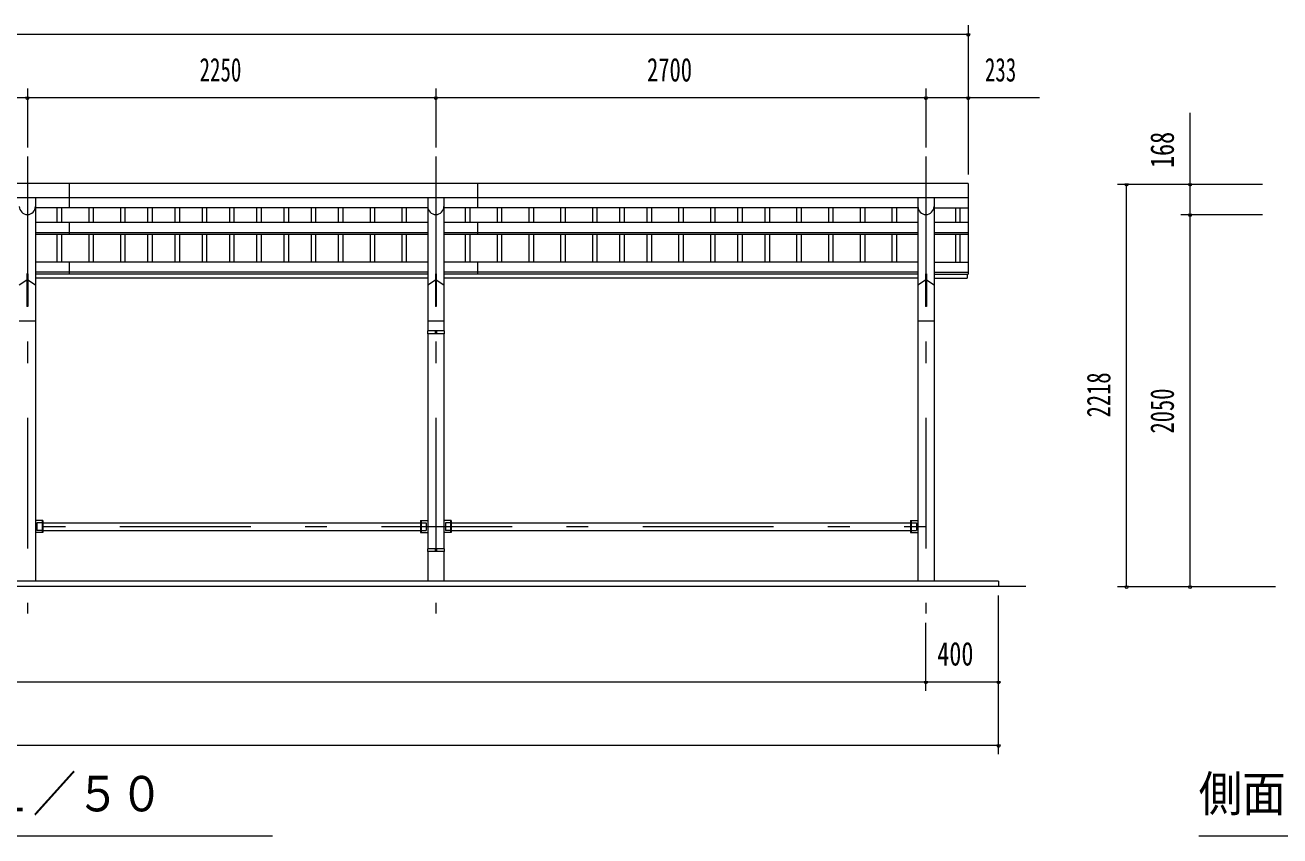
# Model space of a CAD drawing. Units: millimetres, scale not verified, with parts at other scales. Extents: x -25339 to 25345, y -10500 to 10500.
# Drawn here: x 2710 to 9623, y 420 to 4889 of the extents above; entities that cross this region are included whole.
import ezdxf
from ezdxf.enums import TextEntityAlignment as Align

# ---------------------------------------------------------------- set-up
doc = ezdxf.new("R2010")
doc.units = ezdxf.units.MM
doc.header["$LTSCALE"] = 60
doc.linetypes.add('USER3', pattern=[24, 12, -5, 2, -5])
for name, color, linetype, lineweight in [('0-2_1-05BOLD', 7, 'Continuous', 18), ('0-3_1-25CENTER', 3, 'USER3', 18), ('0-4_1-45THIN', 4, 'Continuous', 18), ('0-5_1-55DIM', 3, 'Continuous', 18)]:
    doc.layers.add(name, color=color, linetype=linetype, lineweight=lineweight)
doc.styles.add('ＭＳ ゴシック', font='')
doc.styles.get('ＭＳ ゴシック').set_extended_font_data('MS Gothic')

msp = doc.modelspace()

# ---------------------------------------------------------------- linework, layer by layer
at = {"layer": '0-2_1-05BOLD'}
for p, q in [((2953.12, 4014.67), (2953.12, 3882.27)), ((5203.12, 4014.67), (5203.12, 3882.27)), ((7906.12, 4014.67), (7906.12, 3515.47)), ((-2759.88, 3937.52), (7906.12, 3937.52)), ((2767.67, 3937.52), (2767.67, 1824.67)), ((4928.57, 3882.27), (2767.67, 3882.27)), ((4928.57, 3937.52), (4928.57, 3202.67)), ((5017.67, 3937.52), (5017.67, 3202.67)), ((7628.57, 3882.27), (5017.67, 3882.27)), ((7628.57, 3937.52), (7628.57, 1824.67)), ((7717.67, 3937.52), (7717.67, 1824.67)), ((7717.67, 3882.27), (7906.12, 3882.27)), ((2767.67, 3802.96), (4928.57, 3802.96)), ((2953.12, 3802.96), (2953.12, 3737.03)), ((5017.67, 3802.96), (7628.57, 3802.96)), ((5203.12, 3802.96), (5203.12, 3737.03)), ((7717.67, 3802.96), (7906.12, 3802.96)), ((2767.67, 3745.26), (4928.57, 3745.26)), ((2767.67, 3737.03), (4928.57, 3737.03)), ((5017.67, 3745.26), (7628.57, 3745.26)), ((5017.67, 3737.03), (7628.57, 3737.03)), ((7717.67, 3745.26), (7906.12, 3745.26)), ((7717.67, 3737.03), (7906.12, 3737.03)), ((4928.57, 3582.44), (2767.67, 3582.44)), ((4928.57, 3527.34), (2767.67, 3527.34)), ((2953.12, 3582.44), (2953.12, 3515.47)), ((7628.57, 3582.44), (5017.67, 3582.44)), ((7628.57, 3527.34), (5017.67, 3527.34)), ((5203.12, 3582.44), (5203.12, 3515.47)), ((7717.67, 3582.44), (7906.12, 3582.44)), ((7717.67, 3527.34), (7906.12, 3527.34)), ((2678.57, 3457.25), (2720.87, 3485.19)), ((2725.37, 3517.89), (2725.37, 3337.25)), ((2725.37, 3485.19), (2767.67, 3457.25)), ((4928.57, 3515.47), (2767.67, 3515.47)), ((4928.57, 3494.67), (2767.67, 3494.67)), ((4928.57, 3457.25), (4970.87, 3485.19)), ((4970.87, 3517.89), (4970.87, 3337.25)), ((4975.37, 3517.89), (4970.87, 3517.89)), ((4975.37, 3517.89), (4975.37, 3337.25)), ((4975.37, 3485.19), (5017.67, 3457.25)), ((7628.57, 3515.47), (5017.67, 3515.47)), ((7628.57, 3494.67), (5017.67, 3494.67)), ((7628.57, 3457.25), (7670.87, 3485.19)), ((7675.37, 3517.89), (7670.87, 3517.89)), ((7670.87, 3517.89), (7670.87, 3337.25)), ((7675.37, 3485.19), (7717.67, 3457.25)), ((7717.67, 3515.47), (7906.12, 3515.47)), ((7717.67, 3494.67), (7901.12, 3494.67)), ((7901.12, 3515.47), (7901.12, 3494.67)), ((2725.37, 3337.25), (2720.87, 3337.25)), ((4975.37, 3337.25), (4970.87, 3337.25)), ((2767.67, 3256.67), (2678.57, 3256.67)), ((5017.67, 3256.67), (4928.57, 3256.67)), ((7717.67, 3256.67), (7628.57, 3256.67)), ((4926.97, 3202.67), (4926.97, 3186.67)), ((5019.27, 3202.67), (4926.97, 3202.67)), ((5019.27, 3186.67), (4926.97, 3186.67)), ((4928.57, 3186.67), (4928.57, 2002.67)), ((4970.07, 3202.67), (4970.07, 3186.67)), ((4970.07, 3194.67), (4976.17, 3194.67)), ((4976.17, 3202.67), (4976.17, 3186.67)), ((5017.67, 3186.67), (5017.67, 2002.67)), ((5019.27, 3202.67), (5019.27, 3186.67)), ((2807.67, 2157.67), (2767.67, 2157.67)), ((2804.47, 2157.67), (2804.47, 2091.67)), ((2807.67, 2146.02), (4888.57, 2146.02)), ((4888.57, 2157.67), (4928.57, 2157.67)), ((4891.77, 2157.67), (4891.77, 2091.67)), ((4891.77, 2146.02), (4920.62, 2146.02)), ((4920.62, 2146.02), (4920.62, 2103.32)), ((5057.67, 2157.67), (5017.67, 2157.67)), ((5025.62, 2146.02), (5025.62, 2103.32)), ((5054.47, 2146.02), (5025.62, 2146.02)), ((5054.47, 2157.67), (5054.47, 2091.67)), ((5057.67, 2146.02), (7588.57, 2146.02)), ((7588.57, 2157.67), (7628.57, 2157.67)), ((7591.77, 2157.67), (7591.77, 2091.67)), ((2804.47, 2103.32), (2775.62, 2103.32)), ((2807.67, 2103.32), (4888.57, 2103.32)), ((4891.77, 2103.32), (4920.62, 2103.32)), ((5054.47, 2103.32), (5025.62, 2103.32)), ((5057.67, 2103.32), (7588.57, 2103.32)), ((7591.77, 2103.32), (7620.62, 2103.32)), ((4926.97, 2002.67), (4926.97, 1986.67)), ((5019.27, 2002.67), (4926.97, 2002.67)), ((5019.27, 1986.67), (4926.97, 1986.67)), ((4928.57, 1986.67), (4928.57, 1824.67)), ((4970.07, 2002.67), (4970.07, 1986.67)), ((4970.07, 1994.67), (4976.17, 1994.67)), ((4976.17, 2002.67), (4976.17, 1986.67)), ((5017.67, 1986.67), (5017.67, 1824.67)), ((5019.27, 2002.67), (5019.27, 1986.67)), ((8073.12, 1824.67), (-2926.88, 1824.67)), ((8073.12, 1824.67), (8073.12, 1794.67)), ((8223.12, 1794.67), (-3076.88, 1794.67))]:
    msp.add_line(p, q, dxfattribs=at)
for points in [[(7906.12, 4014.67), (-2759.88, 4014.67), (-2759.88, 3515.47)], [(2725.37, 3517.89), (2720.87, 3517.89), (2720.87, 3337.25)], [(7675.37, 3517.89), (7675.37, 3337.25), (7670.87, 3337.25)], [(2807.67, 2157.67), (2807.67, 2091.67), (2767.67, 2091.67)], [(2804.47, 2146.02), (2775.62, 2146.02), (2775.62, 2103.32)], [(4888.57, 2157.67), (4888.57, 2091.67), (4928.57, 2091.67)], [(5057.67, 2157.67), (5057.67, 2091.67), (5017.67, 2091.67)], [(7588.57, 2157.67), (7588.57, 2091.67), (7628.57, 2091.67)], [(7591.77, 2146.02), (7620.62, 2146.02), (7620.62, 2103.32)]]:
    msp.add_lwpolyline(points, dxfattribs=at)
for centre in [(2723.12, 3889.22), (4973.12, 3889.22), (7673.12, 3889.22)]:
    msp.add_arc(centre, 44.55, 180, 0, dxfattribs=at)
at = {"layer": '0-3_1-25CENTER'}
for p, q in [((2723.12, 4164.67), (2723.12, 1644.67)), ((4973.12, 4164.67), (4973.12, 1644.67)), ((7673.12, 4164.67), (7673.12, 1644.67)), ((-2526.88, 2124.67), (7673.12, 2124.67))]:
    msp.add_line(p, q, dxfattribs=at)
at = {"layer": '0-4_1-45THIN'}
for p, q in [((2885.63, 3882.27), (2885.63, 3802.96)), ((2910.63, 3882.27), (2910.63, 3802.96)), ((3060.63, 3882.27), (3060.63, 3802.96)), ((3085.63, 3882.27), (3085.63, 3802.96)), ((3235.62, 3882.27), (3235.62, 3802.96)), ((3260.63, 3882.27), (3260.63, 3802.96)), ((3385.62, 3882.27), (3385.62, 3802.96)), ((3410.62, 3882.27), (3410.62, 3802.96)), ((3535.62, 3882.27), (3535.62, 3802.96)), ((3560.62, 3882.27), (3560.62, 3802.96)), ((3685.62, 3882.27), (3685.62, 3802.96)), ((3710.62, 3882.27), (3710.62, 3802.96)), ((3835.62, 3882.27), (3835.62, 3802.96)), ((3860.62, 3882.27), (3860.62, 3802.96)), ((3985.62, 3882.27), (3985.62, 3802.96)), ((4010.62, 3882.27), (4010.62, 3802.96)), ((4135.62, 3882.27), (4135.62, 3802.96)), ((4160.62, 3882.27), (4160.62, 3802.96)), ((4285.62, 3882.27), (4285.62, 3802.96)), ((4310.62, 3882.27), (4310.62, 3802.96)), ((4435.62, 3882.27), (4435.62, 3802.96)), ((4460.62, 3882.27), (4460.62, 3802.96)), ((4610.62, 3882.27), (4610.62, 3802.96)), ((4635.62, 3882.27), (4635.62, 3802.96)), ((4785.62, 3882.27), (4785.62, 3802.96)), ((4810.62, 3882.27), (4810.62, 3802.96)), ((5135.62, 3882.27), (5135.62, 3802.96)), ((5160.62, 3882.27), (5160.62, 3802.96)), ((5310.62, 3882.27), (5310.62, 3802.96)), ((5335.62, 3882.27), (5335.62, 3802.96)), ((5485.62, 3882.27), (5485.62, 3802.96)), ((5510.62, 3882.27), (5510.62, 3802.96)), ((5660.62, 3882.27), (5660.62, 3802.96)), ((5685.62, 3882.27), (5685.62, 3802.96)), ((5835.62, 3882.27), (5835.62, 3802.96)), ((5860.62, 3882.27), (5860.62, 3802.96)), ((5985.62, 3882.27), (5985.62, 3802.96)), ((6010.62, 3882.27), (6010.62, 3802.96)), ((6135.62, 3882.27), (6135.62, 3802.96)), ((6160.62, 3882.27), (6160.62, 3802.96)), ((6310.62, 3882.27), (6310.62, 3802.96)), ((6335.62, 3882.27), (6335.62, 3802.96)), ((6485.62, 3882.27), (6485.62, 3802.96)), ((6510.62, 3882.27), (6510.62, 3802.96)), ((6635.62, 3882.27), (6635.62, 3802.96)), ((6660.62, 3882.27), (6660.62, 3802.96)), ((6785.62, 3882.27), (6785.62, 3802.96)), ((6810.62, 3882.27), (6810.62, 3802.96)), ((6960.62, 3882.27), (6960.62, 3802.96)), ((6985.62, 3882.27), (6985.62, 3802.96)), ((7135.62, 3882.27), (7135.62, 3802.96)), ((7160.62, 3882.27), (7160.62, 3802.96)), ((7310.62, 3882.27), (7310.62, 3802.96)), ((7335.62, 3882.27), (7335.62, 3802.96)), ((7485.62, 3882.27), (7485.62, 3802.96)), ((7510.63, 3882.27), (7510.63, 3802.96)), ((7835.62, 3882.27), (7835.62, 3802.96)), ((7860.62, 3882.27), (7860.62, 3802.96)), ((2885.63, 3737.03), (2885.63, 3582.44)), ((2910.63, 3737.03), (2910.63, 3582.44)), ((3060.63, 3737.03), (3060.63, 3582.44)), ((3085.63, 3737.03), (3085.63, 3582.44)), ((3235.62, 3737.03), (3235.62, 3582.44)), ((3260.63, 3737.03), (3260.63, 3582.44)), ((3385.62, 3737.03), (3385.62, 3582.44)), ((3410.62, 3737.03), (3410.62, 3582.44)), ((3535.62, 3737.03), (3535.62, 3582.44)), ((3560.62, 3737.03), (3560.62, 3582.44)), ((3685.62, 3737.03), (3685.62, 3582.44)), ((3710.62, 3737.03), (3710.62, 3582.44)), ((3835.62, 3737.03), (3835.62, 3582.44)), ((3860.62, 3737.03), (3860.62, 3582.44)), ((3985.62, 3737.03), (3985.62, 3582.44)), ((4010.62, 3737.03), (4010.62, 3582.44)), ((4135.62, 3737.03), (4135.62, 3582.44)), ((4160.62, 3737.03), (4160.62, 3582.44)), ((4285.62, 3737.03), (4285.62, 3582.44)), ((4310.62, 3737.03), (4310.62, 3582.44)), ((4435.62, 3737.03), (4435.62, 3582.44)), ((4460.62, 3737.03), (4460.62, 3582.44)), ((4610.62, 3737.03), (4610.62, 3582.44)), ((4635.62, 3737.03), (4635.62, 3582.44)), ((4785.62, 3737.03), (4785.62, 3582.44)), ((4810.62, 3737.03), (4810.62, 3582.44)), ((5135.62, 3737.03), (5135.62, 3582.44)), ((5160.62, 3737.03), (5160.62, 3582.44)), ((5310.62, 3737.03), (5310.62, 3582.44)), ((5335.62, 3737.03), (5335.62, 3582.44)), ((5485.62, 3737.03), (5485.62, 3582.44)), ((5510.62, 3737.03), (5510.62, 3582.44)), ((5660.62, 3737.03), (5660.62, 3582.44)), ((5685.62, 3737.03), (5685.62, 3582.44)), ((5835.62, 3737.03), (5835.62, 3582.44)), ((5860.62, 3737.03), (5860.62, 3582.44)), ((5985.62, 3737.03), (5985.62, 3582.44)), ((6010.62, 3737.03), (6010.62, 3582.44)), ((6135.62, 3737.03), (6135.62, 3582.44)), ((6160.62, 3737.03), (6160.62, 3582.44)), ((6310.62, 3737.03), (6310.62, 3582.44)), ((6335.62, 3737.03), (6335.62, 3582.44)), ((6485.62, 3737.03), (6485.62, 3582.44)), ((6510.62, 3737.03), (6510.62, 3582.44)), ((6635.62, 3737.03), (6635.62, 3582.44)), ((6660.62, 3737.03), (6660.62, 3582.44)), ((6785.62, 3737.03), (6785.62, 3582.44)), ((6810.62, 3737.03), (6810.62, 3582.44)), ((6960.62, 3737.03), (6960.62, 3582.44)), ((6985.62, 3737.03), (6985.62, 3582.44)), ((7135.62, 3737.03), (7135.62, 3582.44)), ((7160.62, 3737.03), (7160.62, 3582.44)), ((7310.62, 3737.03), (7310.62, 3582.44)), ((7335.62, 3737.03), (7335.62, 3582.44)), ((7485.62, 3737.03), (7485.62, 3582.44)), ((7510.63, 3737.03), (7510.63, 3582.44)), ((7835.62, 3737.03), (7835.62, 3582.44)), ((7860.62, 3737.03), (7860.62, 3582.44))]:
    msp.add_line(p, q, dxfattribs=at)
at = {"layer": '0-5_1-55DIM'}
for p, q in [((7906.12, 4888.67), (7906.12, 4064.67)), ((-2759.88, 4838.67), (7906.12, 4838.67)), ((7916.12, 4838.67), (7896.12, 4838.67)), ((2723.12, 4538.67), (2723.12, 4214.67)), ((4973.12, 4538.67), (4973.12, 4214.67)), ((7673.12, 4538.67), (7673.12, 4214.67)), ((-76.88, 4488.67), (2723.12, 4488.67)), ((2733.12, 4488.67), (2713.12, 4488.67)), ((2723.12, 4488.67), (4973.12, 4488.67)), ((4983.12, 4488.67), (4963.12, 4488.67)), ((4973.12, 4488.67), (7673.12, 4488.67)), ((7683.12, 4488.67), (7663.12, 4488.67)), ((7673.12, 4488.67), (7906.12, 4488.67)), ((7916.12, 4488.67), (7896.12, 4488.67)), ((7906.12, 4488.67), (8298.62, 4488.67)), ((9128.12, 4012.67), (9128.12, 4405.17)), ((8728.12, 4012.67), (9528.12, 4012.67)), ((8788.12, 4012.67), (8768.12, 4012.67)), ((8778.12, 1794.67), (8778.12, 4012.67)), ((9138.12, 4012.67), (9118.12, 4012.67)), ((9128.12, 3844.67), (9128.12, 4012.67)), ((9078.12, 3844.67), (9528.12, 3844.67)), ((9138.12, 3844.67), (9118.12, 3844.67)), ((9128.12, 1794.67), (9128.12, 3844.67)), ((8073.12, 869.67), (8073.12, 1744.67)), ((8728.12, 1794.67), (9598.11, 1794.67)), ((8788.12, 1794.67), (8768.12, 1794.67)), ((9138.12, 1794.67), (9118.12, 1794.67)), ((7673.12, 1219.67), (7673.12, 1594.67)), ((-2526.88, 1269.67), (7673.12, 1269.67)), ((7683.12, 1269.67), (7663.12, 1269.67)), ((7673.12, 1269.67), (8073.12, 1269.67)), ((8083.12, 1269.67), (8063.12, 1269.67)), ((-2926.88, 919.67), (8073.12, 919.67)), ((8083.12, 919.67), (8063.12, 919.67)), ((1073.12, 419.67), (4073.12, 419.67)), ((9175.61, 419.67), (12175.61, 419.67))]:
    msp.add_line(p, q, dxfattribs=at)
for centre in [(7906.12, 4838.67), (2723.12, 4488.67), (4973.12, 4488.67), (7673.12, 4488.67), (7906.12, 4488.67), (8778.12, 4012.67), (9128.12, 4012.67), (9128.12, 3844.67), (8778.12, 1794.67), (9128.12, 1794.67), (7673.12, 1269.67), (8073.12, 1269.67), (8073.12, 919.67)]:
    msp.add_arc(centre, 10, 180, 0, dxfattribs=at)

# ---------------------------------------------------------------- texts
at = {"layer": '0-5_1-55DIM', "color": 7, "style": 'ＭＳ ゴシック'}
for s, height, width, p in [('2250', 130.2, 0.65, (3671.44, 4538.67)), ('2700', 130.2, 0.7, (6136.52, 4538.67)), ('233', 130.2, 0.65, (7997.95, 4538.67)), ('400', 130.2, 0.75, (7735.49, 1319.67)), ('正面図\u3000Ｓ＝１／５０', 195.4, 0.9, (1073.12, 496.31)), ('側面図\u3000Ｓ＝１／５０', 195.4, 0.9, (9175.61, 496.31))]:
    msp.add_text(s, height=height, dxfattribs=dict(at, width=width)).set_placement(p, align=Align.BOTTOM_LEFT)
for s, width, p in [('168', 0.75, (9078.12, 4101.06)), ('2218', 0.7, (8728.12, 2726.25)), ('2050', 0.7, (9078.12, 2637.51))]:
    msp.add_text(s, height=130.2, rotation=90, dxfattribs=dict(at, width=width)).set_placement(p, align=Align.BOTTOM_LEFT)

doc.saveas('drawing.dxf')
